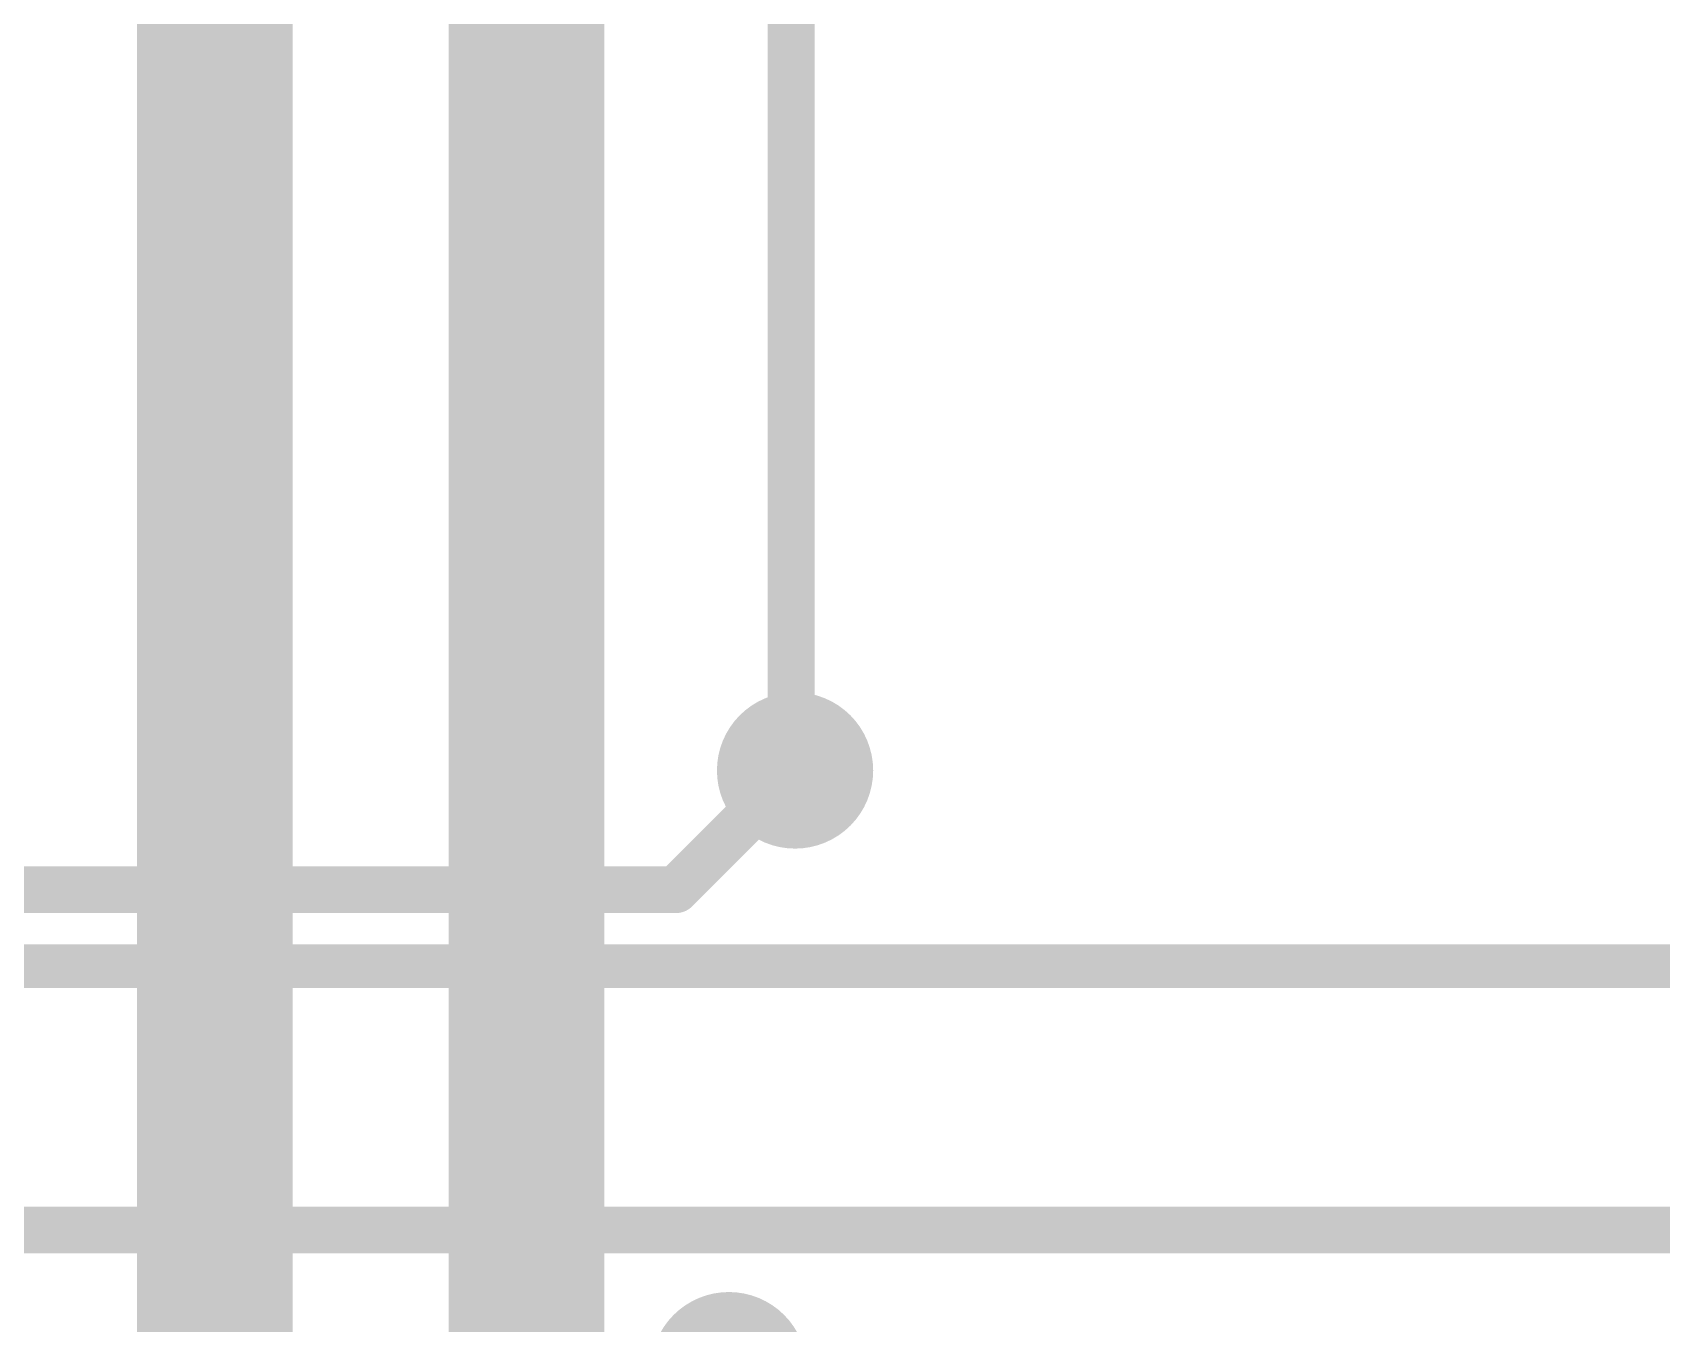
# Model space of a CAD drawing. Header units: millimetres. Extents: x 29 to 180, y 30 to 200.
# Drawn here: x 107.93 to 118.39, y 120 to 128.29 of the extents above; entities that cross this region are included whole.
import ezdxf

# ---------------------------------------------------------------- set-up
doc = ezdxf.new("R2010")
doc.units = ezdxf.units.MM
for name, color, linetype in [('BottomLayer', 5, 'Continuous'), ('BottomSolder', 6, 'Continuous'), ('MultiLayer', 9, 'Continuous'), ('TopLayer', 1, 'Continuous'), ('TopSolder', 216, 'Continuous'), ('ViaHoleLayer', 16, 'Continuous')]:
    doc.layers.add(name, color=color, linetype=linetype)

msp = doc.modelspace()

# ---------------------------------------------------------------- linework, layer by layer
at = {"layer": 'BottomLayer'}
for points, const_width in [([(112.80000046, 123.57500304), (112.80000046, 136.40000152)], 0.2999994), ([(109.10000024, 118.60000156), (109.10000024, 132.6000015)], 1.00000054), ([(111.10000132, 117.09599898), (111.10000132, 129.90000182)], 1.00000054), ([(112.80000046, 123.57500304), (112.82500168, 123.55000182)], 0.2999994)]:
    msp.add_lwpolyline(points, dxfattribs=dict(at, const_width=const_width))
for points, const_width in [([(112.62500208, 123.55000182, 1), (113.02500128, 123.55000182, 1)], 0.3999992), ([(112.72500188, 123.57500304, 1), (112.87499904, 123.57500304, 1)], 0.1499997), ([(112.72500188, 123.57500304, 1), (112.87499904, 123.57500304, 1)], 0.1499997), ([(112.7500031, 123.55000182, 1), (112.90000026, 123.55000182, 1)], 0.1499997), ([(112.20000166, 119.7000019, 1), (112.60000086, 119.7000019, 1)], 0.3999992)]:
    msp.add_lwpolyline(points, format="xyb", close=True, dxfattribs=dict(at, const_width=const_width))
at = {"layer": 'BottomSolder', "const_width": 0.5015992}
for points in [[(112.57420208, 123.55000182, 1), (113.07580128, 123.55000182, 1)], [(112.14920166, 119.7000019, 1), (112.65080086, 119.7000019, 1)]]:
    msp.add_lwpolyline(points, format="xyb", close=True, dxfattribs=at)
at = {"layer": 'MultiLayer', "const_width": 0.3999992}
for points in [[(112.62500208, 123.55000182, 1), (113.02500128, 123.55000182, 1)], [(112.20000166, 119.7000019, 1), (112.60000086, 119.7000019, 1)]]:
    msp.add_lwpolyline(points, format="xyb", close=True, dxfattribs=at)
at = {"layer": 'TopLayer'}
for points, const_width in [([(112.62500208, 123.55000182, 1), (113.02500128, 123.55000182, 1)], 0.3999992), ([(112.7500031, 123.55000182, 1), (112.90000026, 123.55000182, 1)], 0.1499997), ([(111.9840026, 122.78400132, 1), (112.13399976, 122.78400132, 1)], 0.1499997), ([(111.9840026, 122.78400132, 1), (112.13399976, 122.78400132, 1)], 0.1499997), ([(112.20000166, 119.7000019, 1), (112.60000086, 119.7000019, 1)], 0.3999992)]:
    msp.add_lwpolyline(points, format="xyb", close=True, dxfattribs=dict(at, const_width=const_width))
for points, const_width in [([(112.05900118, 122.78400132), (112.82500168, 123.55000182)], 0.2999994), ([(90.02720882, 122.78400132), (112.05900118, 122.78400132)], 0.2999994), ([(90.23017259999999, 122.2940023), (126.39400172, 122.2940023)], 0.27999944), ([(103.50000128, 120.6000001), (119.8000017, 120.6000001)], 0.2999994)]:
    msp.add_lwpolyline(points, dxfattribs=dict(at, const_width=const_width))
at = {"layer": 'TopSolder', "const_width": 0.5015992}
for points in [[(112.57420208, 123.55000182, 1), (113.07580128, 123.55000182, 1)], [(112.14920166, 119.7000019, 1), (112.65080086, 119.7000019, 1)]]:
    msp.add_lwpolyline(points, format="xyb", close=True, dxfattribs=at)
at = {"layer": 'ViaHoleLayer', "const_width": 0.2499995}
msp.add_lwpolyline([(112.7000032, 123.55000182, 1), (112.95000016, 123.55000182, 1)], format="xyb", close=True, dxfattribs=at)

doc.saveas('drawing.dxf')
